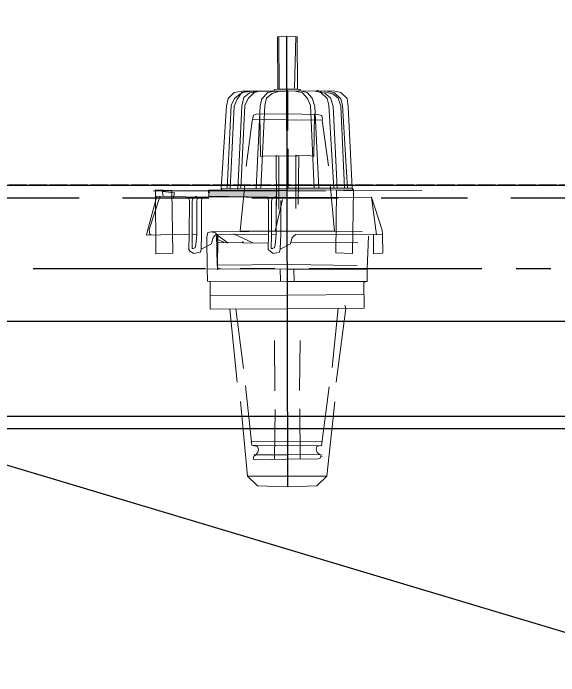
# Model space of a CAD drawing. Header units: millimetres. Extents: x 183355 to 194386, y -190559 to -183233.
# Drawn here: x 185301.3 to 185562.2, y -188690.5 to -188373.5 of the extents above; entities that cross this region are included whole.
import ezdxf

# ---------------------------------------------------------------- set-up
doc = ezdxf.new("R2010")
doc.units = ezdxf.units.MM
doc.header["$LTSCALE"] = 13
for name, pattern in [('CENTER', [50.8, 31.75, -6.35, 6.35, -6.35]), ('CENTERX2', [101.6, 63.5, -12.7, 12.7, -12.7]), ('DASHED', [0.75, 0.5, -0.25]), ('HIDDEN', [9.525, 6.35, -3.175])]:
    doc.linetypes.add(name, pattern=pattern)
doc.layers.get('0').update_dxf_attribs({"color": 1, "linetype": 'CENTER'})
for name, color, linetype in [('1', 4, 'Continuous'), ('4虚线层', 6, 'DASHED'), ('C00-00-00', 7, 'Continuous'), ('虚线', 6, 'HIDDEN')]:
    doc.layers.add(name, color=color, linetype=linetype)
doc.layers.add('标注、文本', color=3, linetype='Continuous', lineweight=25)

# ---------------------------------------------------------------- blocks, each defined once
blk = doc.blocks.new('A$C26CD017D')
at = {"layer": 'C00-00-00'}
h = blk.add_hatch(color=256, dxfattribs=at)
h.dxf.hatch_style = 2
h.paths.add_polyline_path([(72.39, 62.45), (79.49, 31.94), (83.04, 31.94)])
h = blk.add_hatch(color=256, dxfattribs=at)
h.dxf.hatch_style = 2
h.paths.add_polyline_path([(72.39, 62.45), (75.94, 62.45), (83.04, 31.94)])
h = blk.add_hatch(color=256, dxfattribs=at)
h.dxf.hatch_style = 2
h.paths.add_polyline_path([(79.49, 31.94), (80.91, 26.26), (83.74, 26.26)])
h = blk.add_hatch(color=256, dxfattribs=at)
h.dxf.hatch_style = 2
h.paths.add_polyline_path([(79.49, 31.94), (83.04, 31.94), (83.74, 26.26)])
h = blk.add_hatch(color=256, dxfattribs=at)
h.dxf.hatch_style = 2
h.paths.add_polyline_path([(80.91, 26.26), (83.74, 26.26), (80.91, 25.55)])
at = {"layer": 'C00-00-00', "lineweight": 0}
for points in [[(83.04, 111.42), (80.91, 110.71), (66.71, 102.2)], [(83.04, 111.42), (91.55, 113.55), (92.97, 109.29), (83.74, 107.17)], [(83.04, 111.42), (92.26, 70.97), (92.97, 70.26), (94.39, 69.55)], [(166.07, 107.17), (201.56, 111.42), (205.81, 92.97)], [(210.78, 94.39), (207.23, 107.87), (201.56, 111.42)], [(75.94, 63.16), (66.71, 102.2), (83.74, 108.58)], [(85.16, 105.04), (100.78, 107.87), (106.46, 109.29), (114.97, 72.39)], [(106.46, 109.29), (107.17, 107.87), (119.23, 110.71), (127.75, 75.23)], [(112.84, 109.29), (121.36, 73.81)], [(119.94, 101.49), (121.36, 102.2), (156.84, 105.75)], [(159.68, 102.91), (188.07, 105.75)], [(188.07, 105.04), (188.78, 103.62), (190.2, 103.62), (191.62, 104.33), (192.33, 105.75)], [(193.04, 106.46), (192.33, 106.46), (192.33, 105.75)], [(198.01, 90.84), (194.46, 105.75), (193.75, 106.46), (193.04, 106.46)], [(96.52, 69.55), (89.42, 100.78)], [(196.59, 97.23), (173.17, 91.55)], [(26.97, 81.62), (64.58, 92.26)], [(72.39, 62.45), (65.29, 92.97), (64.58, 92.26), (71.68, 61.74)], [(176.01, 63.16), (210.07, 74.52), (205.81, 92.97)], [(210.78, 94.39), (213.62, 80.2), (210.07, 74.52)], [(164.65, 89.42), (141.23, 84.45)], [(65.29, 81.62), (86.58, 88.71)], [(86.58, 88.71), (91.55, 66.71)], [(199.43, 85.16), (176.01, 80.2)], [(26.97, 81.62), (23.42, 80.2), (21.29, 76.65), (21.29, 73.1)], [(26.97, 78.78), (24.13, 77.36), (22, 73.81), (22, 70.26)], [(27.68, 78.07), (24.13, 75.94), (22.71, 73.1), (22.71, 68.84)], [(35.49, 70.97), (36.19, 70.97), (56.78, 78.78)], [(167.49, 78.07), (144.07, 72.39)], [(199.43, 75.94), (198.01, 76.65), (196.59, 76.65), (195.17, 75.94), (195.17, 73.81)], [(200.85, 75.23), (201.56, 75.23), (201.56, 76.65)], [(26.26, 51.81), (21.29, 73.1)], [(26.26, 51.81), (21.29, 73.1)], [(28.39, 74.52), (24.84, 72.39), (23.42, 69.55), (22.71, 65.29)], [(123.49, 36.19), (136.26, 39.03), (127.75, 75.23)], [(168.2, 63.87), (195.17, 73.1)], [(199.43, 75.94), (200.14, 75.23), (200.85, 75.23)], [(28.39, 72.39), (25.55, 70.97), (23.42, 67.42), (23.42, 63.87)], [(35.49, 70.97), (34.07, 70.26), (34.07, 68.13)], [(34.07, 66.71), (53.94, 70.97), (53.94, 68.84)], [(95.1, 58.2), (100.78, 34.07), (114.97, 37.61), (116.39, 38.32), (116.39, 39.74), (109.29, 70.97)], [(101.49, 34.78), (100.07, 33.36), (100.07, 31.23), (100.78, 29.81), (102.91, 29.81), (117.81, 33.36), (123.49, 34.78), (114.97, 72.39)], [(36.9, 53.94), (34.07, 68.13)], [(78.07, 68.84), (55.36, 63.87), (55.36, 62.45), (80.2, 68.13)], [(100.78, 65.29), (97.23, 69.55), (94.39, 69.55)], [(30.52, 66), (26.97, 63.87), (24.84, 61.03), (24.84, 56.78)], [(30.52, 63.87), (27.68, 61.74), (25.55, 58.91), (25.55, 55.36)], [(103.62, 62.45), (102.91, 63.87), (102.2, 65.29), (100.78, 65.29)], [(80.91, 58.91), (57.49, 53.23), (57.49, 54.65), (82.33, 60.32)], [(72.39, 62.45), (79.49, 31.94), (78.78, 31.23), (71.68, 61.74)], [(75.94, 63.16), (83.74, 26.26), (80.91, 25.55), (72.39, 62.45)], [(75.94, 63.16), (84.45, 24.84), (85.16, 23.42), (86.58, 23.42)], [(94.39, 61.74), (95.1, 59.62)], [(94.39, 61.74), (95.1, 59.62)], [(101.49, 61.03), (100.78, 62.45), (99.36, 62.45)], [(102.2, 59.62), (102.91, 61.03), (103.62, 62.45)], [(25.55, 51.1), (24.13, 57.49), (24.84, 57.49)], [(73.81, 58.2), (80.2, 30.52)], [(76.65, 59.62), (77.36, 58.2), (78.78, 58.2)], [(76.65, 57.49), (78.07, 56.07), (79.49, 56.07)], [(95.1, 58.2), (102.2, 59.62)], [(95.1, 58.2), (100.78, 34.07), (101.49, 33.36), (102.91, 32.65)], [(102.91, 34.78), (100.78, 34.07), (104.33, 35.49), (99.36, 58.91)], [(134.13, 48.26), (167.49, 59.62)], [(25.55, 51.1), (24.13, 56.07), (0, 50.39)], [(44.71, 56.07), (26.26, 51.81)], [(44.71, 55.36), (26.26, 51.1)], [(36.9, 53.94), (40.45, 39.74), (41.16, 38.32), (43.29, 38.32), (44, 38.32), (66, 40.45)], [(79.49, 54.65), (78.07, 53.94), (78.07, 52.52)], [(25.55, 51.1), (26.26, 46.84), (2.13, 41.16)], [(26.26, 51.81), (25.55, 51.1), (26.97, 45.42), (27.68, 45.42)], [(26.26, 51.81), (31.23, 30.52)], [(26.26, 51.81), (31.23, 30.52), (32.65, 26.97), (36.19, 24.84), (39.74, 24.84), (78.78, 31.23)], [(26.97, 48.26), (29.1, 44.71), (31.94, 42.58), (35.49, 42.58)], [(39.74, 41.16), (59.62, 46.13), (58.91, 48.26)], [(27.68, 46.13), (29.1, 42.58), (32.65, 40.45), (36.19, 40.45)], [(74.52, 41.87), (96.52, 44.71)], [(29.1, 39.03), (30.52, 36.19), (34.07, 34.07), (37.61, 33.36)], [(29.81, 37.61), (31.23, 34.07), (34.07, 31.94), (38.32, 31.94)], [(78.78, 36.19), (87.29, 0)], [(30.52, 34.07), (31.94, 30.52), (35.49, 29.1), (39.03, 28.39)], [(30.52, 32.65), (32.65, 29.81), (35.49, 27.68), (39.03, 26.97)], [(109.29, 28.39), (105.75, 32.65), (102.91, 32.65)], [(110, 24.13), (109.29, 25.55), (107.87, 25.55)], [(112.13, 25.55), (111.42, 26.97), (110.71, 28.39), (109.29, 28.39)], [(110.71, 22.71), (111.42, 23.42), (112.13, 25.55)], [(84.45, 24.84), (85.16, 22.71), (85.87, 21.29), (87.29, 21.29)], [(86.58, 15.61), (85.16, 22.71)], [(103.62, 21.29), (110.71, 22.71)], [(85.16, 20.58), (86.58, 19.16), (88, 19.16)], [(88, 17.74), (86.58, 17.03), (86.58, 15.61)], [(88.71, 4.97), (86.58, 4.26), (85.87, 9.94), (88, 9.94)], [(89.42, 2.13), (106.46, 1.42), (108.58, 1.42), (107.87, 3.55)], [(89.42, 3.55), (105.75, 2.13), (107.87, 2.84)]]:
    blk.add_lwpolyline(points, dxfattribs=at)
for points in [[(67.42, 85.16), (96.52, 91.55), (95.1, 99.36), (65.29, 92.97)], [(86.58, 0.71), (116.39, 7.81), (114.26, 15.61), (85.16, 8.52)]]:
    blk.add_lwpolyline(points, close=True, dxfattribs=at)
for points in [[(56.07, 124.2), (56.07, 124.2), (63.87, 88), (63.87, 88)], [(58.2, 124.91), (58.2, 124.91), (66.71, 88.71), (66.71, 88.71)], [(100.78, 107.87), (100.78, 107.87), (109.29, 70.97), (109.29, 70.97)], [(189.49, 89.42), (189.49, 89.42), (185.94, 105.75), (185.94, 105.75)], [(191.62, 89.42), (191.62, 89.42), (188.07, 105.75), (188.07, 105.75)], [(195.88, 90.84), (195.88, 90.84), (192.33, 105.75), (192.33, 105.75)], [(193.04, 106.46), (193.04, 106.46), (193.04, 107.17), (193.04, 107.17)], [(83.74, 101.49), (83.74, 101.49), (91.55, 66.71), (91.55, 66.71)], [(100.07, 102.91), (100.07, 102.91), (107.17, 70.26), (107.17, 70.26)], [(102.2, 101.49), (102.2, 101.49), (109.29, 70.97), (109.29, 70.97)], [(122.07, 98.65), (122.07, 98.65), (150.46, 102.2), (150.46, 102.2)], [(26.97, 81.62), (26.97, 81.62), (64.58, 92.26), (64.58, 92.26)], [(26.97, 78.78), (26.97, 78.78), (65.29, 90.13), (65.29, 90.13)], [(189.49, 89.42), (189.49, 89.42), (193.75, 72.39), (193.75, 72.39)], [(191.62, 89.42), (191.62, 89.42), (195.17, 73.1), (195.17, 73.1)], [(195.88, 90.84), (195.88, 90.84), (199.43, 75.23), (199.43, 75.23)], [(198.01, 90.84), (198.01, 90.84), (201.56, 76.65), (201.56, 76.65)], [(27.68, 78.07), (27.68, 78.07), (65.29, 88.71), (65.29, 88.71)], [(28.39, 74.52), (28.39, 74.52), (66, 85.16), (66, 85.16)], [(28.39, 72.39), (28.39, 72.39), (66.71, 83.74), (66.71, 83.74)], [(66, 79.49), (66, 79.49), (74.52, 44), (74.52, 44)], [(68.84, 80.2), (68.84, 80.2), (76.65, 44.71), (76.65, 44.71)], [(30.52, 66), (30.52, 66), (68.13, 76.65), (68.13, 76.65)], [(30.52, 63.87), (30.52, 63.87), (68.84, 74.52), (68.84, 74.52)], [(108.58, 73.81), (108.58, 73.81), (114.26, 75.23), (114.26, 75.23)], [(129.88, 37.61), (129.88, 37.61), (121.36, 73.81), (121.36, 73.81)], [(36.19, 70.97), (36.19, 70.97), (39.74, 54.65), (39.74, 54.65)], [(114.97, 37.61), (114.97, 37.61), (107.17, 70.26), (107.17, 70.26)], [(117.81, 33.36), (117.81, 33.36), (109.29, 70.97), (109.29, 70.97)], [(56.78, 58.2), (56.78, 58.2), (53.94, 68.84), (53.94, 68.84)], [(61.74, 59.62), (61.74, 59.62), (95.81, 67.42), (95.81, 67.42)], [(96.52, 44.71), (96.52, 44.71), (91.55, 66.71), (91.55, 66.71)], [(100.07, 31.23), (100.07, 31.23), (91.55, 66.71), (91.55, 66.71)], [(110, 67.42), (110, 67.42), (115.68, 68.84), (115.68, 68.84)], [(93.68, 63.87), (93.68, 63.87), (78.07, 60.32), (78.07, 60.32)], [(100.78, 65.29), (100.78, 65.29), (93.68, 63.87), (93.68, 63.87)], [(71.68, 62.45), (71.68, 62.45), (53.23, 58.2), (53.23, 58.2)], [(71.68, 61.74), (71.68, 61.74), (53.23, 57.49), (53.23, 57.49)], [(77.36, 61.03), (77.36, 61.03), (92.97, 61.03), (92.97, 61.03)], [(94.39, 61.74), (94.39, 61.74), (78.78, 58.2), (78.78, 58.2)], [(94.39, 61.74), (94.39, 61.74), (99.36, 62.45), (99.36, 62.45)], [(95.1, 59.62), (95.1, 59.62), (101.49, 61.03), (101.49, 61.03)], [(101.49, 61.03), (101.49, 61.03), (101.49, 61.74), (101.49, 61.74)], [(133.42, 51.1), (133.42, 51.1), (160.39, 61.03), (160.39, 61.03)], [(56.78, 58.2), (56.78, 58.2), (58.91, 48.26), (58.91, 48.26)], [(95.1, 59.62), (95.1, 59.62), (79.49, 56.07), (79.49, 56.07)], [(95.1, 58.2), (95.1, 58.2), (79.49, 54.65), (79.49, 54.65)], [(24.13, 54.65), (24.13, 54.65), (0, 49.68), (0, 49.68)], [(43.29, 38.32), (43.29, 38.32), (39.74, 54.65), (39.74, 54.65)], [(98.65, 41.87), (98.65, 41.87), (100.78, 51.81), (100.78, 51.81)], [(0, 50.39), (0, 50.39), (0.71, 45.42), (0.71, 45.42)], [(35.49, 42.58), (35.49, 42.58), (74.52, 49.68), (74.52, 49.68)], [(2.13, 41.16), (2.13, 41.16), (0.71, 45.42), (0.71, 45.42)], [(26.26, 47.55), (26.26, 47.55), (2.13, 41.87), (2.13, 41.87)], [(36.19, 40.45), (36.19, 40.45), (75.23, 47.55), (75.23, 47.55)], [(101.49, 46.84), (101.49, 46.84), (101.49, 47.55), (101.49, 47.55)], [(37.61, 33.36), (37.61, 33.36), (76.65, 40.45), (76.65, 40.45)], [(38.32, 31.94), (38.32, 31.94), (77.36, 39.03), (77.36, 39.03)], [(103.62, 40.45), (103.62, 40.45), (100.78, 34.07), (100.78, 34.07)], [(101.49, 34.78), (101.49, 34.78), (117.1, 38.32), (117.1, 38.32)], [(103.62, 38.32), (103.62, 38.32), (102.91, 34.78), (102.91, 34.78)], [(39.03, 28.39), (39.03, 28.39), (78.07, 35.49), (78.07, 35.49)], [(39.03, 26.97), (39.03, 26.97), (78.07, 34.07), (78.07, 34.07)], [(100.07, 31.23), (100.07, 31.23), (100.07, 31.94), (100.07, 31.94)], [(39.74, 24.84), (39.74, 24.84), (78.78, 31.23), (78.78, 31.23)], [(102.2, 26.97), (102.2, 26.97), (86.58, 23.42), (86.58, 23.42)], [(109.29, 28.39), (109.29, 28.39), (102.2, 26.97), (102.2, 26.97)], [(102.91, 24.84), (102.91, 24.84), (107.87, 25.55), (107.87, 25.55)], [(102.91, 24.84), (102.91, 24.84), (87.29, 21.29), (87.29, 21.29)], [(103.62, 22.71), (103.62, 22.71), (88, 19.16), (88, 19.16)], [(102.91, 24.84), (102.91, 24.84), (103.62, 22.71), (103.62, 22.71)], [(103.62, 22.71), (103.62, 22.71), (110, 24.13), (110, 24.13)], [(110, 24.13), (110, 24.13), (110, 24.84), (110, 24.84)], [(103.62, 21.29), (103.62, 21.29), (88, 17.74), (88, 17.74)], [(103.62, 21.29), (103.62, 21.29), (108.58, 1.42), (108.58, 1.42)], [(86.58, 15.61), (86.58, 15.61), (89.42, 2.13), (89.42, 2.13)]]:
    blk.add_open_spline(points, degree=3, dxfattribs=at)
blk = doc.blocks.new('A$C3535292A')
blk.add_line((210.78, 94.39), (0.71, 45.42))
blk.add_blockref('A$C26CD017D', (0, 0))

msp = doc.modelspace()

# ---------------------------------------------------------------- linework, layer by layer
at = {"layer": '1', "color": 1, "linetype": 'CENTERX2', "lineweight": -3, "ltscale": 0.1}
msp.add_line((186846.215, -188495.817), (184852.215, -188495.817), dxfattribs=at)
at = {"layer": '4虚线层'}
for p, q in [((186612.215, -188455.817), (185092.215, -188455.817)), ((186594.715, -188455.817), (185109.715, -188455.817))]:
    msp.add_line(p, q, dxfattribs=at)
at = {"layer": '标注、文本', "color": 4, "lineweight": 30}
for p, q in [((184852.215, -188455.817), (186852.215, -188455.817)), ((184852.215, -188520.817), (186852.215, -188520.817))]:
    msp.add_line(p, q, dxfattribs=at)
at = {"layer": '标注、文本'}
msp.add_line((184852.215, -188455.817), (186852.215, -189055.817), dxfattribs=at)
at = {"layer": '标注、文本', "color": 2}
msp.add_lwpolyline([(185152.215, -188566.317), (186552.215, -188566.317), (186552.215, -188572.317), (185152.215, -188572.317)], close=True, dxfattribs=at)
at = {"layer": '虚线', "ltscale": 0.5}
msp.add_line((184858.215, -188461.817), (186846.215, -188461.817), dxfattribs=at)

# ---------------------------------------------------------------- block references
at = {"rotation": 256.9999999998732}
msp.add_blockref('A$C3535292A', (185388.077, -188373.516), dxfattribs=at)

doc.saveas('drawing.dxf')
